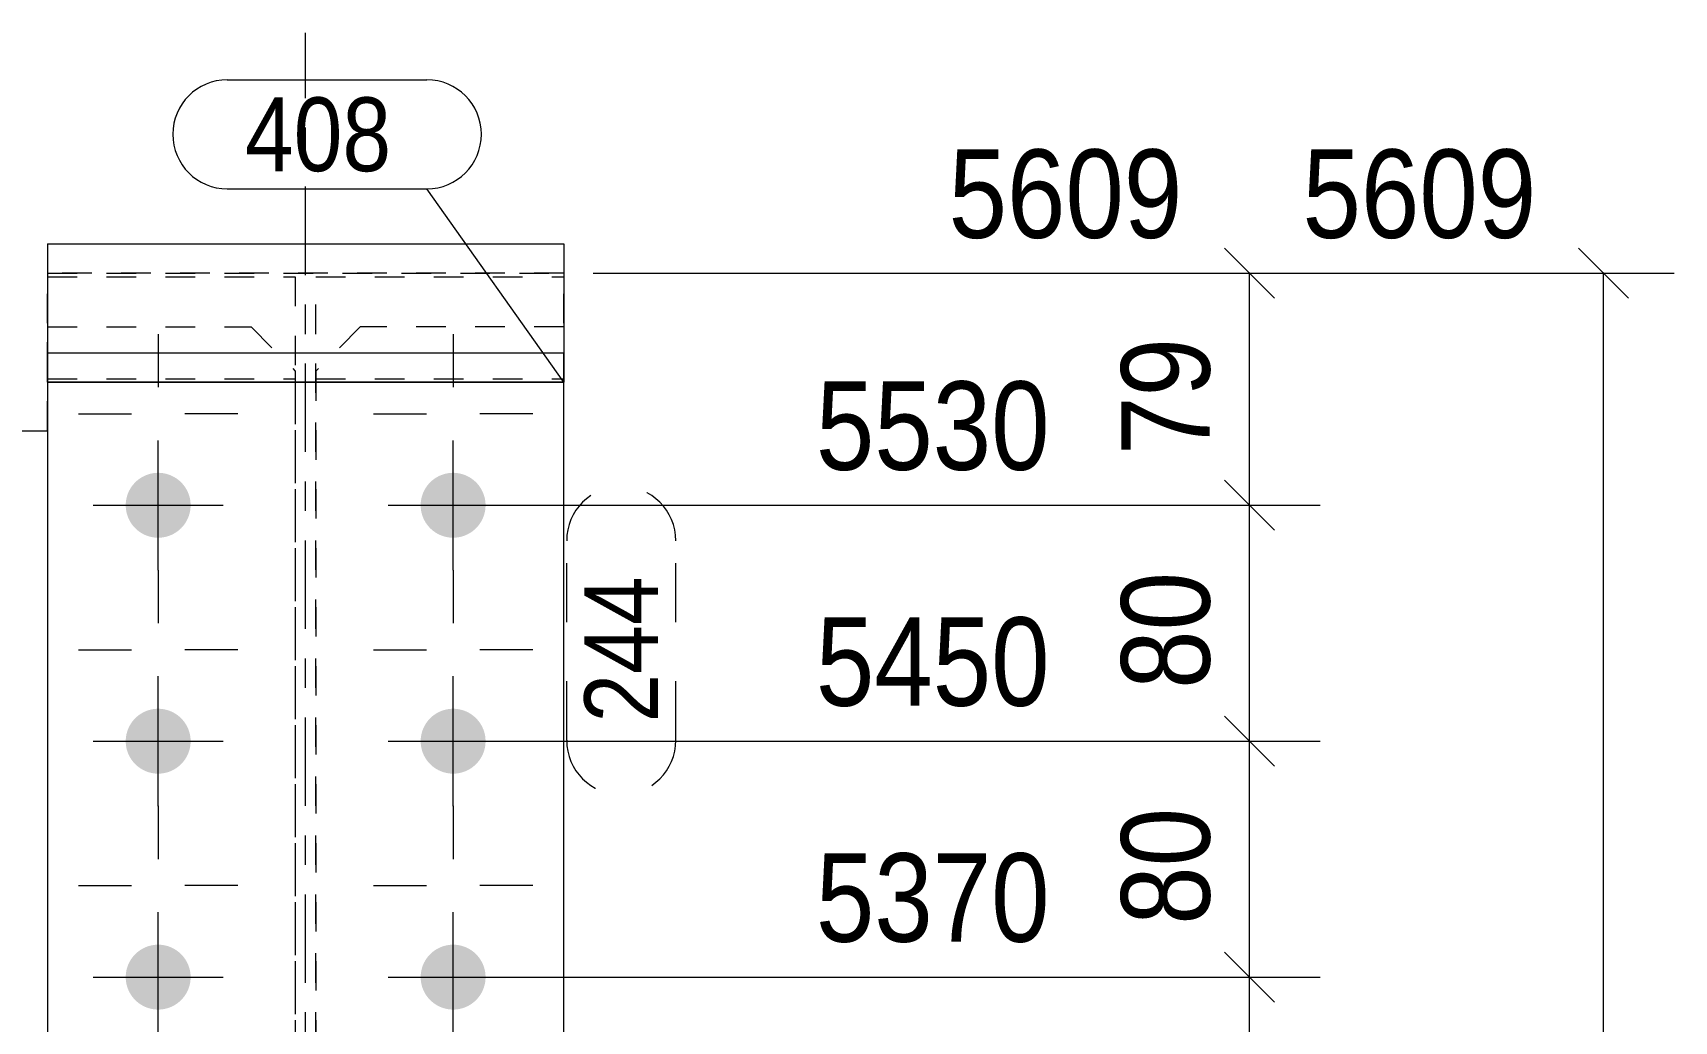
# Model space of a CAD drawing. Header units: millimetres. Extents: x 2 to 579, y 1 to 405.
# Drawn here: x 91.4 to 147.1, y 336.9 to 370.4 of the extents above; entities that cross this region are included whole.
import ezdxf

# ---------------------------------------------------------------- set-up
doc = ezdxf.new("R2010")
doc.units = ezdxf.units.MM
for name, pattern in [('XKITLINE00', [0]), ('XKITLINE01', [4, 1, -1, 1, -1]), ('XKITLINE02', [4, 2, -2]), ('XKITLINE03', [6, 3, -1, 1, -1])]:
    doc.linetypes.add(name, pattern=pattern)
for name, color, linetype, lineweight in [('Bolt', 3, 'Continuous', 0), ('Dimensions', 7, 'Continuous', 0), ('Part', 2, 'Continuous', 0), ('PartMark', 7, 'Continuous', 0)]:
    doc.layers.add(name, color=color, linetype=linetype, lineweight=lineweight)
doc.styles.add('ARIAL', font='ARIAL.TTF')

# ---------------------------------------------------------------- blocks, each defined once
blk = doc.blocks.new('*A16')
at = {"layer": 'Bolt', "color": 3, "linetype": 'XKITLINE00', "lineweight": 0}
for p, q in [((95.686, 360.179), (95.686, 358.381)), ((105.686, 360.179), (105.686, 358.381)), ((92.986, 357.479), (94.784, 357.479)), ((98.386, 357.479), (96.588, 357.479)), ((102.986, 357.479), (104.784, 357.479)), ((108.386, 357.479), (106.588, 357.479)), ((95.686, 354.779), (95.686, 356.577)), ((105.686, 354.779), (105.686, 356.577)), ((95.686, 352.179), (95.686, 350.381)), ((105.686, 352.179), (105.686, 350.381)), ((92.986, 349.479), (94.784, 349.479)), ((98.386, 349.479), (96.588, 349.479)), ((102.986, 349.479), (104.784, 349.479)), ((108.386, 349.479), (106.588, 349.479)), ((95.686, 346.779), (95.686, 348.577)), ((105.686, 346.779), (105.686, 348.577)), ((95.686, 344.179), (95.686, 342.381)), ((105.686, 344.179), (105.686, 342.381)), ((92.986, 341.479), (94.784, 341.479)), ((98.386, 341.479), (96.588, 341.479)), ((102.986, 341.479), (104.784, 341.479)), ((108.386, 341.479), (106.588, 341.479)), ((95.686, 338.779), (95.686, 340.577)), ((105.686, 338.779), (105.686, 340.577))]:
    blk.add_line(p, q, dxfattribs=at)
blk = doc.blocks.new('*A18')
at = {"layer": 'Bolt'}
for points in [[(94.586, 354.403), (94.587, 354.43), (94.589, 354.457), (94.591, 354.484), (94.594, 354.511), (94.598, 354.537), (94.602, 354.564), (94.607, 354.591), (94.612, 354.617), (94.619, 354.643), (94.626, 354.669), (94.633, 354.695), (94.641, 354.721), (94.65, 354.747), (94.659, 354.772), (94.669, 354.797), (94.68, 354.822), (94.691, 354.846), (94.703, 354.87), (94.716, 354.894), (94.729, 354.918), (94.742, 354.941), (94.756, 354.964), (94.771, 354.987), (94.786, 355.009), (94.802, 355.031), (94.819, 355.053), (94.835, 355.074), (94.853, 355.094), (94.871, 355.115), (94.889, 355.134), (94.908, 355.154), (94.927, 355.173), (94.947, 355.191), (94.967, 355.209), (94.988, 355.226), (95.009, 355.243), (95.03, 355.259), (95.052, 355.275), (95.075, 355.291), (95.097, 355.305), (95.12, 355.319), (95.144, 355.333), (95.167, 355.346), (95.191, 355.358), (95.215, 355.37), (95.24, 355.382), (95.265, 355.392), (95.29, 355.402), (95.315, 355.412), (95.341, 355.42), (95.366, 355.429), (95.392, 355.436), (95.418, 355.443), (95.445, 355.449), (95.471, 355.455), (95.498, 355.46), (95.524, 355.464), (95.551, 355.468), (95.578, 355.471), (95.605, 355.473), (95.632, 355.475), (95.659, 355.476), (95.686, 355.476), (95.713, 355.476), (95.74, 355.475), (95.767, 355.473), (95.794, 355.471), (95.82, 355.468), (95.847, 355.464), (95.874, 355.46), (95.9, 355.455), (95.927, 355.449), (95.953, 355.443), (95.979, 355.436), (96.005, 355.429), (96.031, 355.42), (96.056, 355.412), (96.082, 355.402), (96.107, 355.392), (96.131, 355.382), (96.156, 355.37), (96.18, 355.358), (96.204, 355.346), (96.228, 355.333), (96.251, 355.319), (96.274, 355.305), (96.297, 355.291), (96.319, 355.275), (96.341, 355.259), (96.362, 355.243), (96.384, 355.226), (96.404, 355.209), (96.424, 355.191), (96.444, 355.173), (96.464, 355.154), (96.482, 355.134), (96.501, 355.115), (96.519, 355.094), (96.536, 355.074), (96.553, 355.053), (96.569, 355.031), (96.585, 355.009), (96.6, 354.987), (96.615, 354.964), (96.629, 354.941), (96.643, 354.918), (96.656, 354.894), (96.668, 354.87), (96.68, 354.846), (96.691, 354.822), (96.702, 354.797), (96.712, 354.772), (96.721, 354.747), (96.73, 354.721), (96.738, 354.695), (96.746, 354.669), (96.753, 354.643), (96.759, 354.617), (96.765, 354.591), (96.77, 354.564), (96.774, 354.537), (96.777, 354.511), (96.78, 354.484), (96.783, 354.457), (96.784, 354.43), (96.785, 354.403), (96.786, 354.376), (96.785, 354.349), (96.784, 354.322), (96.783, 354.295), (96.78, 354.268), (96.777, 354.241), (96.774, 354.215), (96.77, 354.188), (96.765, 354.161), (96.759, 354.135), (96.753, 354.109), (96.746, 354.083), (96.738, 354.057), (96.73, 354.031), (96.721, 354.005), (96.712, 353.98), (96.702, 353.955), (96.691, 353.93), (96.68, 353.906), (96.668, 353.881), (96.656, 353.857), (96.643, 353.834), (96.629, 353.81), (96.615, 353.787), (96.6, 353.765), (96.585, 353.743), (96.569, 353.721), (96.553, 353.699), (96.536, 353.678), (96.519, 353.657), (96.501, 353.637), (96.482, 353.617), (96.464, 353.598), (96.444, 353.579), (96.424, 353.561), (96.404, 353.543), (96.384, 353.526), (96.362, 353.509), (96.341, 353.492), (96.319, 353.477), (96.297, 353.461), (96.274, 353.447), (96.251, 353.432), (96.228, 353.419), (96.204, 353.406), (96.18, 353.393), (96.156, 353.382), (96.131, 353.37), (96.107, 353.36), (96.082, 353.35), (96.056, 353.34), (96.031, 353.331), (96.005, 353.323), (95.979, 353.316), (95.953, 353.309), (95.927, 353.303), (95.9, 353.297), (95.874, 353.292), (95.847, 353.288), (95.82, 353.284), (95.794, 353.281), (95.767, 353.279), (95.74, 353.277), (95.713, 353.276), (95.686, 353.276), (95.659, 353.276), (95.632, 353.277), (95.605, 353.279), (95.578, 353.281), (95.551, 353.284), (95.524, 353.288), (95.498, 353.292), (95.471, 353.297), (95.445, 353.303), (95.418, 353.309), (95.392, 353.316), (95.366, 353.323), (95.341, 353.331), (95.315, 353.34), (95.29, 353.35), (95.265, 353.36), (95.24, 353.37), (95.215, 353.382), (95.191, 353.393), (95.167, 353.406), (95.144, 353.419), (95.12, 353.432), (95.097, 353.447), (95.075, 353.461), (95.052, 353.477), (95.03, 353.492), (95.009, 353.509), (94.988, 353.526), (94.967, 353.543), (94.947, 353.561), (94.927, 353.579), (94.908, 353.598), (94.889, 353.617), (94.871, 353.637), (94.853, 353.657), (94.835, 353.678), (94.819, 353.699), (94.802, 353.721), (94.786, 353.743), (94.771, 353.765), (94.756, 353.787), (94.742, 353.81), (94.729, 353.834), (94.716, 353.857), (94.703, 353.881), (94.691, 353.906), (94.68, 353.93), (94.669, 353.955), (94.659, 353.98), (94.65, 354.005), (94.641, 354.031), (94.633, 354.057), (94.626, 354.083), (94.619, 354.109), (94.612, 354.135), (94.607, 354.161), (94.602, 354.188), (94.598, 354.215), (94.594, 354.241), (94.591, 354.268), (94.589, 354.295), (94.587, 354.322), (94.586, 354.349), (94.586, 354.376)], [(104.586, 354.403), (104.587, 354.43), (104.589, 354.457), (104.591, 354.484), (104.594, 354.511), (104.598, 354.537), (104.602, 354.564), (104.607, 354.591), (104.612, 354.617), (104.619, 354.643), (104.626, 354.669), (104.633, 354.695), (104.641, 354.721), (104.65, 354.747), (104.659, 354.772), (104.669, 354.797), (104.68, 354.822), (104.691, 354.846), (104.703, 354.87), (104.716, 354.894), (104.729, 354.918), (104.742, 354.941), (104.756, 354.964), (104.771, 354.987), (104.786, 355.009), (104.802, 355.031), (104.819, 355.053), (104.835, 355.074), (104.853, 355.094), (104.871, 355.115), (104.889, 355.134), (104.908, 355.154), (104.927, 355.173), (104.947, 355.191), (104.967, 355.209), (104.988, 355.226), (105.009, 355.243), (105.03, 355.259), (105.052, 355.275), (105.075, 355.291), (105.097, 355.305), (105.12, 355.319), (105.144, 355.333), (105.167, 355.346), (105.191, 355.358), (105.215, 355.37), (105.24, 355.382), (105.265, 355.392), (105.29, 355.402), (105.315, 355.412), (105.341, 355.42), (105.366, 355.429), (105.392, 355.436), (105.418, 355.443), (105.445, 355.449), (105.471, 355.455), (105.498, 355.46), (105.524, 355.464), (105.551, 355.468), (105.578, 355.471), (105.605, 355.473), (105.632, 355.475), (105.659, 355.476), (105.686, 355.476), (105.713, 355.476), (105.74, 355.475), (105.767, 355.473), (105.794, 355.471), (105.82, 355.468), (105.847, 355.464), (105.874, 355.46), (105.9, 355.455), (105.927, 355.449), (105.953, 355.443), (105.979, 355.436), (106.005, 355.429), (106.031, 355.42), (106.056, 355.412), (106.082, 355.402), (106.107, 355.392), (106.131, 355.382), (106.156, 355.37), (106.18, 355.358), (106.204, 355.346), (106.228, 355.333), (106.251, 355.319), (106.274, 355.305), (106.297, 355.291), (106.319, 355.275), (106.341, 355.259), (106.362, 355.243), (106.384, 355.226), (106.404, 355.209), (106.424, 355.191), (106.444, 355.173), (106.464, 355.154), (106.482, 355.134), (106.501, 355.115), (106.519, 355.094), (106.536, 355.074), (106.553, 355.053), (106.569, 355.031), (106.585, 355.009), (106.6, 354.987), (106.615, 354.964), (106.629, 354.941), (106.643, 354.918), (106.656, 354.894), (106.668, 354.87), (106.68, 354.846), (106.691, 354.822), (106.702, 354.797), (106.712, 354.772), (106.721, 354.747), (106.73, 354.721), (106.738, 354.695), (106.746, 354.669), (106.753, 354.643), (106.759, 354.617), (106.765, 354.591), (106.77, 354.564), (106.774, 354.537), (106.777, 354.511), (106.78, 354.484), (106.783, 354.457), (106.784, 354.43), (106.785, 354.403), (106.786, 354.376), (106.785, 354.349), (106.784, 354.322), (106.783, 354.295), (106.78, 354.268), (106.777, 354.241), (106.774, 354.215), (106.77, 354.188), (106.765, 354.161), (106.759, 354.135), (106.753, 354.109), (106.746, 354.083), (106.738, 354.057), (106.73, 354.031), (106.721, 354.005), (106.712, 353.98), (106.702, 353.955), (106.691, 353.93), (106.68, 353.906), (106.668, 353.881), (106.656, 353.857), (106.643, 353.834), (106.629, 353.81), (106.615, 353.787), (106.6, 353.765), (106.585, 353.743), (106.569, 353.721), (106.553, 353.699), (106.536, 353.678), (106.519, 353.657), (106.501, 353.637), (106.482, 353.617), (106.464, 353.598), (106.444, 353.579), (106.424, 353.561), (106.404, 353.543), (106.384, 353.526), (106.362, 353.509), (106.341, 353.492), (106.319, 353.477), (106.297, 353.461), (106.274, 353.447), (106.251, 353.432), (106.228, 353.419), (106.204, 353.406), (106.18, 353.393), (106.156, 353.382), (106.131, 353.37), (106.107, 353.36), (106.082, 353.35), (106.056, 353.34), (106.031, 353.331), (106.005, 353.323), (105.979, 353.316), (105.953, 353.309), (105.927, 353.303), (105.9, 353.297), (105.874, 353.292), (105.847, 353.288), (105.82, 353.284), (105.794, 353.281), (105.767, 353.279), (105.74, 353.277), (105.713, 353.276), (105.686, 353.276), (105.659, 353.276), (105.632, 353.277), (105.605, 353.279), (105.578, 353.281), (105.551, 353.284), (105.524, 353.288), (105.498, 353.292), (105.471, 353.297), (105.445, 353.303), (105.418, 353.309), (105.392, 353.316), (105.366, 353.323), (105.341, 353.331), (105.315, 353.34), (105.29, 353.35), (105.265, 353.36), (105.24, 353.37), (105.215, 353.382), (105.191, 353.393), (105.167, 353.406), (105.144, 353.419), (105.12, 353.432), (105.097, 353.447), (105.075, 353.461), (105.052, 353.477), (105.03, 353.492), (105.009, 353.509), (104.988, 353.526), (104.967, 353.543), (104.947, 353.561), (104.927, 353.579), (104.908, 353.598), (104.889, 353.617), (104.871, 353.637), (104.853, 353.657), (104.835, 353.678), (104.819, 353.699), (104.802, 353.721), (104.786, 353.743), (104.771, 353.765), (104.756, 353.787), (104.742, 353.81), (104.729, 353.834), (104.716, 353.857), (104.703, 353.881), (104.691, 353.906), (104.68, 353.93), (104.669, 353.955), (104.659, 353.98), (104.65, 354.005), (104.641, 354.031), (104.633, 354.057), (104.626, 354.083), (104.619, 354.109), (104.612, 354.135), (104.607, 354.161), (104.602, 354.188), (104.598, 354.215), (104.594, 354.241), (104.591, 354.268), (104.589, 354.295), (104.587, 354.322), (104.586, 354.349), (104.586, 354.376)], [(94.586, 346.403), (94.587, 346.43), (94.589, 346.457), (94.591, 346.484), (94.594, 346.511), (94.598, 346.537), (94.602, 346.564), (94.607, 346.591), (94.612, 346.617), (94.619, 346.643), (94.626, 346.669), (94.633, 346.695), (94.641, 346.721), (94.65, 346.747), (94.659, 346.772), (94.669, 346.797), (94.68, 346.822), (94.691, 346.846), (94.703, 346.87), (94.716, 346.894), (94.729, 346.918), (94.742, 346.941), (94.756, 346.964), (94.771, 346.987), (94.786, 347.009), (94.802, 347.031), (94.819, 347.053), (94.835, 347.074), (94.853, 347.094), (94.871, 347.115), (94.889, 347.134), (94.908, 347.154), (94.927, 347.173), (94.947, 347.191), (94.967, 347.209), (94.988, 347.226), (95.009, 347.243), (95.03, 347.259), (95.052, 347.275), (95.075, 347.291), (95.097, 347.305), (95.12, 347.319), (95.144, 347.333), (95.167, 347.346), (95.191, 347.358), (95.215, 347.37), (95.24, 347.382), (95.265, 347.392), (95.29, 347.402), (95.315, 347.412), (95.341, 347.42), (95.366, 347.429), (95.392, 347.436), (95.418, 347.443), (95.445, 347.449), (95.471, 347.455), (95.498, 347.46), (95.524, 347.464), (95.551, 347.468), (95.578, 347.471), (95.605, 347.473), (95.632, 347.475), (95.659, 347.476), (95.686, 347.476), (95.713, 347.476), (95.74, 347.475), (95.767, 347.473), (95.794, 347.471), (95.82, 347.468), (95.847, 347.464), (95.874, 347.46), (95.9, 347.455), (95.927, 347.449), (95.953, 347.443), (95.979, 347.436), (96.005, 347.429), (96.031, 347.42), (96.056, 347.412), (96.082, 347.402), (96.107, 347.392), (96.131, 347.382), (96.156, 347.37), (96.18, 347.358), (96.204, 347.346), (96.228, 347.333), (96.251, 347.319), (96.274, 347.305), (96.297, 347.291), (96.319, 347.275), (96.341, 347.259), (96.362, 347.243), (96.384, 347.226), (96.404, 347.209), (96.424, 347.191), (96.444, 347.173), (96.464, 347.154), (96.482, 347.134), (96.501, 347.115), (96.519, 347.094), (96.536, 347.074), (96.553, 347.053), (96.569, 347.031), (96.585, 347.009), (96.6, 346.987), (96.615, 346.964), (96.629, 346.941), (96.643, 346.918), (96.656, 346.894), (96.668, 346.87), (96.68, 346.846), (96.691, 346.822), (96.702, 346.797), (96.712, 346.772), (96.721, 346.747), (96.73, 346.721), (96.738, 346.695), (96.746, 346.669), (96.753, 346.643), (96.759, 346.617), (96.765, 346.591), (96.77, 346.564), (96.774, 346.537), (96.777, 346.511), (96.78, 346.484), (96.783, 346.457), (96.784, 346.43), (96.785, 346.403), (96.786, 346.376), (96.785, 346.349), (96.784, 346.322), (96.783, 346.295), (96.78, 346.268), (96.777, 346.241), (96.774, 346.215), (96.77, 346.188), (96.765, 346.161), (96.759, 346.135), (96.753, 346.109), (96.746, 346.083), (96.738, 346.057), (96.73, 346.031), (96.721, 346.005), (96.712, 345.98), (96.702, 345.955), (96.691, 345.93), (96.68, 345.906), (96.668, 345.881), (96.656, 345.857), (96.643, 345.834), (96.629, 345.81), (96.615, 345.787), (96.6, 345.765), (96.585, 345.743), (96.569, 345.721), (96.553, 345.699), (96.536, 345.678), (96.519, 345.657), (96.501, 345.637), (96.482, 345.617), (96.464, 345.598), (96.444, 345.579), (96.424, 345.561), (96.404, 345.543), (96.384, 345.526), (96.362, 345.509), (96.341, 345.492), (96.319, 345.477), (96.297, 345.461), (96.274, 345.447), (96.251, 345.432), (96.228, 345.419), (96.204, 345.406), (96.18, 345.393), (96.156, 345.382), (96.131, 345.37), (96.107, 345.36), (96.082, 345.35), (96.056, 345.34), (96.031, 345.331), (96.005, 345.323), (95.979, 345.316), (95.953, 345.309), (95.927, 345.303), (95.9, 345.297), (95.874, 345.292), (95.847, 345.288), (95.82, 345.284), (95.794, 345.281), (95.767, 345.279), (95.74, 345.277), (95.713, 345.276), (95.686, 345.276), (95.659, 345.276), (95.632, 345.277), (95.605, 345.279), (95.578, 345.281), (95.551, 345.284), (95.524, 345.288), (95.498, 345.292), (95.471, 345.297), (95.445, 345.303), (95.418, 345.309), (95.392, 345.316), (95.366, 345.323), (95.341, 345.331), (95.315, 345.34), (95.29, 345.35), (95.265, 345.36), (95.24, 345.37), (95.215, 345.382), (95.191, 345.393), (95.167, 345.406), (95.144, 345.419), (95.12, 345.432), (95.097, 345.447), (95.075, 345.461), (95.052, 345.477), (95.03, 345.492), (95.009, 345.509), (94.988, 345.526), (94.967, 345.543), (94.947, 345.561), (94.927, 345.579), (94.908, 345.598), (94.889, 345.617), (94.871, 345.637), (94.853, 345.657), (94.835, 345.678), (94.819, 345.699), (94.802, 345.721), (94.786, 345.743), (94.771, 345.765), (94.756, 345.787), (94.742, 345.81), (94.729, 345.834), (94.716, 345.857), (94.703, 345.881), (94.691, 345.906), (94.68, 345.93), (94.669, 345.955), (94.659, 345.98), (94.65, 346.005), (94.641, 346.031), (94.633, 346.057), (94.626, 346.083), (94.619, 346.109), (94.612, 346.135), (94.607, 346.161), (94.602, 346.188), (94.598, 346.215), (94.594, 346.241), (94.591, 346.268), (94.589, 346.295), (94.587, 346.322), (94.586, 346.349), (94.586, 346.376)], [(104.586, 346.403), (104.587, 346.43), (104.589, 346.457), (104.591, 346.484), (104.594, 346.511), (104.598, 346.537), (104.602, 346.564), (104.607, 346.591), (104.612, 346.617), (104.619, 346.643), (104.626, 346.669), (104.633, 346.695), (104.641, 346.721), (104.65, 346.747), (104.659, 346.772), (104.669, 346.797), (104.68, 346.822), (104.691, 346.846), (104.703, 346.87), (104.716, 346.894), (104.729, 346.918), (104.742, 346.941), (104.756, 346.964), (104.771, 346.987), (104.786, 347.009), (104.802, 347.031), (104.819, 347.053), (104.835, 347.074), (104.853, 347.094), (104.871, 347.115), (104.889, 347.134), (104.908, 347.154), (104.927, 347.173), (104.947, 347.191), (104.967, 347.209), (104.988, 347.226), (105.009, 347.243), (105.03, 347.259), (105.052, 347.275), (105.075, 347.291), (105.097, 347.305), (105.12, 347.319), (105.144, 347.333), (105.167, 347.346), (105.191, 347.358), (105.215, 347.37), (105.24, 347.382), (105.265, 347.392), (105.29, 347.402), (105.315, 347.412), (105.341, 347.42), (105.366, 347.429), (105.392, 347.436), (105.418, 347.443), (105.445, 347.449), (105.471, 347.455), (105.498, 347.46), (105.524, 347.464), (105.551, 347.468), (105.578, 347.471), (105.605, 347.473), (105.632, 347.475), (105.659, 347.476), (105.686, 347.476), (105.713, 347.476), (105.74, 347.475), (105.767, 347.473), (105.794, 347.471), (105.82, 347.468), (105.847, 347.464), (105.874, 347.46), (105.9, 347.455), (105.927, 347.449), (105.953, 347.443), (105.979, 347.436), (106.005, 347.429), (106.031, 347.42), (106.056, 347.412), (106.082, 347.402), (106.107, 347.392), (106.131, 347.382), (106.156, 347.37), (106.18, 347.358), (106.204, 347.346), (106.228, 347.333), (106.251, 347.319), (106.274, 347.305), (106.297, 347.291), (106.319, 347.275), (106.341, 347.259), (106.362, 347.243), (106.384, 347.226), (106.404, 347.209), (106.424, 347.191), (106.444, 347.173), (106.464, 347.154), (106.482, 347.134), (106.501, 347.115), (106.519, 347.094), (106.536, 347.074), (106.553, 347.053), (106.569, 347.031), (106.585, 347.009), (106.6, 346.987), (106.615, 346.964), (106.629, 346.941), (106.643, 346.918), (106.656, 346.894), (106.668, 346.87), (106.68, 346.846), (106.691, 346.822), (106.702, 346.797), (106.712, 346.772), (106.721, 346.747), (106.73, 346.721), (106.738, 346.695), (106.746, 346.669), (106.753, 346.643), (106.759, 346.617), (106.765, 346.591), (106.77, 346.564), (106.774, 346.537), (106.777, 346.511), (106.78, 346.484), (106.783, 346.457), (106.784, 346.43), (106.785, 346.403), (106.786, 346.376), (106.785, 346.349), (106.784, 346.322), (106.783, 346.295), (106.78, 346.268), (106.777, 346.241), (106.774, 346.215), (106.77, 346.188), (106.765, 346.161), (106.759, 346.135), (106.753, 346.109), (106.746, 346.083), (106.738, 346.057), (106.73, 346.031), (106.721, 346.005), (106.712, 345.98), (106.702, 345.955), (106.691, 345.93), (106.68, 345.906), (106.668, 345.881), (106.656, 345.857), (106.643, 345.834), (106.629, 345.81), (106.615, 345.787), (106.6, 345.765), (106.585, 345.743), (106.569, 345.721), (106.553, 345.699), (106.536, 345.678), (106.519, 345.657), (106.501, 345.637), (106.482, 345.617), (106.464, 345.598), (106.444, 345.579), (106.424, 345.561), (106.404, 345.543), (106.384, 345.526), (106.362, 345.509), (106.341, 345.492), (106.319, 345.477), (106.297, 345.461), (106.274, 345.447), (106.251, 345.432), (106.228, 345.419), (106.204, 345.406), (106.18, 345.393), (106.156, 345.382), (106.131, 345.37), (106.107, 345.36), (106.082, 345.35), (106.056, 345.34), (106.031, 345.331), (106.005, 345.323), (105.979, 345.316), (105.953, 345.309), (105.927, 345.303), (105.9, 345.297), (105.874, 345.292), (105.847, 345.288), (105.82, 345.284), (105.794, 345.281), (105.767, 345.279), (105.74, 345.277), (105.713, 345.276), (105.686, 345.276), (105.659, 345.276), (105.632, 345.277), (105.605, 345.279), (105.578, 345.281), (105.551, 345.284), (105.524, 345.288), (105.498, 345.292), (105.471, 345.297), (105.445, 345.303), (105.418, 345.309), (105.392, 345.316), (105.366, 345.323), (105.341, 345.331), (105.315, 345.34), (105.29, 345.35), (105.265, 345.36), (105.24, 345.37), (105.215, 345.382), (105.191, 345.393), (105.167, 345.406), (105.144, 345.419), (105.12, 345.432), (105.097, 345.447), (105.075, 345.461), (105.052, 345.477), (105.03, 345.492), (105.009, 345.509), (104.988, 345.526), (104.967, 345.543), (104.947, 345.561), (104.927, 345.579), (104.908, 345.598), (104.889, 345.617), (104.871, 345.637), (104.853, 345.657), (104.835, 345.678), (104.819, 345.699), (104.802, 345.721), (104.786, 345.743), (104.771, 345.765), (104.756, 345.787), (104.742, 345.81), (104.729, 345.834), (104.716, 345.857), (104.703, 345.881), (104.691, 345.906), (104.68, 345.93), (104.669, 345.955), (104.659, 345.98), (104.65, 346.005), (104.641, 346.031), (104.633, 346.057), (104.626, 346.083), (104.619, 346.109), (104.612, 346.135), (104.607, 346.161), (104.602, 346.188), (104.598, 346.215), (104.594, 346.241), (104.591, 346.268), (104.589, 346.295), (104.587, 346.322), (104.586, 346.349), (104.586, 346.376)], [(94.586, 338.403), (94.587, 338.43), (94.589, 338.457), (94.591, 338.484), (94.594, 338.511), (94.598, 338.537), (94.602, 338.564), (94.607, 338.591), (94.612, 338.617), (94.619, 338.643), (94.626, 338.669), (94.633, 338.695), (94.641, 338.721), (94.65, 338.747), (94.659, 338.772), (94.669, 338.797), (94.68, 338.822), (94.691, 338.846), (94.703, 338.87), (94.716, 338.894), (94.729, 338.918), (94.742, 338.941), (94.756, 338.964), (94.771, 338.987), (94.786, 339.009), (94.802, 339.031), (94.819, 339.053), (94.835, 339.074), (94.853, 339.094), (94.871, 339.115), (94.889, 339.134), (94.908, 339.154), (94.927, 339.173), (94.947, 339.191), (94.967, 339.209), (94.988, 339.226), (95.009, 339.243), (95.03, 339.259), (95.052, 339.275), (95.075, 339.291), (95.097, 339.305), (95.12, 339.319), (95.144, 339.333), (95.167, 339.346), (95.191, 339.358), (95.215, 339.37), (95.24, 339.382), (95.265, 339.392), (95.29, 339.402), (95.315, 339.412), (95.341, 339.42), (95.366, 339.429), (95.392, 339.436), (95.418, 339.443), (95.445, 339.449), (95.471, 339.455), (95.498, 339.46), (95.524, 339.464), (95.551, 339.468), (95.578, 339.471), (95.605, 339.473), (95.632, 339.475), (95.659, 339.476), (95.686, 339.476), (95.713, 339.476), (95.74, 339.475), (95.767, 339.473), (95.794, 339.471), (95.82, 339.468), (95.847, 339.464), (95.874, 339.46), (95.9, 339.455), (95.927, 339.449), (95.953, 339.443), (95.979, 339.436), (96.005, 339.429), (96.031, 339.42), (96.056, 339.412), (96.082, 339.402), (96.107, 339.392), (96.131, 339.382), (96.156, 339.37), (96.18, 339.358), (96.204, 339.346), (96.228, 339.333), (96.251, 339.319), (96.274, 339.305), (96.297, 339.291), (96.319, 339.275), (96.341, 339.259), (96.362, 339.243), (96.384, 339.226), (96.404, 339.209), (96.424, 339.191), (96.444, 339.173), (96.464, 339.154), (96.482, 339.134), (96.501, 339.115), (96.519, 339.094), (96.536, 339.074), (96.553, 339.053), (96.569, 339.031), (96.585, 339.009), (96.6, 338.987), (96.615, 338.964), (96.629, 338.941), (96.643, 338.918), (96.656, 338.894), (96.668, 338.87), (96.68, 338.846), (96.691, 338.822), (96.702, 338.797), (96.712, 338.772), (96.721, 338.747), (96.73, 338.721), (96.738, 338.695), (96.746, 338.669), (96.753, 338.643), (96.759, 338.617), (96.765, 338.591), (96.77, 338.564), (96.774, 338.537), (96.777, 338.511), (96.78, 338.484), (96.783, 338.457), (96.784, 338.43), (96.785, 338.403), (96.786, 338.376), (96.785, 338.349), (96.784, 338.322), (96.783, 338.295), (96.78, 338.268), (96.777, 338.241), (96.774, 338.215), (96.77, 338.188), (96.765, 338.161), (96.759, 338.135), (96.753, 338.109), (96.746, 338.083), (96.738, 338.057), (96.73, 338.031), (96.721, 338.005), (96.712, 337.98), (96.702, 337.955), (96.691, 337.93), (96.68, 337.906), (96.668, 337.881), (96.656, 337.857), (96.643, 337.834), (96.629, 337.81), (96.615, 337.787), (96.6, 337.765), (96.585, 337.743), (96.569, 337.721), (96.553, 337.699), (96.536, 337.678), (96.519, 337.657), (96.501, 337.637), (96.482, 337.617), (96.464, 337.598), (96.444, 337.579), (96.424, 337.561), (96.404, 337.543), (96.384, 337.526), (96.362, 337.509), (96.341, 337.492), (96.319, 337.477), (96.297, 337.461), (96.274, 337.447), (96.251, 337.432), (96.228, 337.419), (96.204, 337.406), (96.18, 337.393), (96.156, 337.382), (96.131, 337.37), (96.107, 337.36), (96.082, 337.35), (96.056, 337.34), (96.031, 337.331), (96.005, 337.323), (95.979, 337.316), (95.953, 337.309), (95.927, 337.303), (95.9, 337.297), (95.874, 337.292), (95.847, 337.288), (95.82, 337.284), (95.794, 337.281), (95.767, 337.279), (95.74, 337.277), (95.713, 337.276), (95.686, 337.276), (95.659, 337.276), (95.632, 337.277), (95.605, 337.279), (95.578, 337.281), (95.551, 337.284), (95.524, 337.288), (95.498, 337.292), (95.471, 337.297), (95.445, 337.303), (95.418, 337.309), (95.392, 337.316), (95.366, 337.323), (95.341, 337.331), (95.315, 337.34), (95.29, 337.35), (95.265, 337.36), (95.24, 337.37), (95.215, 337.382), (95.191, 337.393), (95.167, 337.406), (95.144, 337.419), (95.12, 337.432), (95.097, 337.447), (95.075, 337.461), (95.052, 337.477), (95.03, 337.492), (95.009, 337.509), (94.988, 337.526), (94.967, 337.543), (94.947, 337.561), (94.927, 337.579), (94.908, 337.598), (94.889, 337.617), (94.871, 337.637), (94.853, 337.657), (94.835, 337.678), (94.819, 337.699), (94.802, 337.721), (94.786, 337.743), (94.771, 337.765), (94.756, 337.787), (94.742, 337.81), (94.729, 337.834), (94.716, 337.857), (94.703, 337.881), (94.691, 337.906), (94.68, 337.93), (94.669, 337.955), (94.659, 337.98), (94.65, 338.005), (94.641, 338.031), (94.633, 338.057), (94.626, 338.083), (94.619, 338.109), (94.612, 338.135), (94.607, 338.161), (94.602, 338.188), (94.598, 338.215), (94.594, 338.241), (94.591, 338.268), (94.589, 338.295), (94.587, 338.322), (94.586, 338.349), (94.586, 338.376)], [(104.586, 338.403), (104.587, 338.43), (104.589, 338.457), (104.591, 338.484), (104.594, 338.511), (104.598, 338.537), (104.602, 338.564), (104.607, 338.591), (104.612, 338.617), (104.619, 338.643), (104.626, 338.669), (104.633, 338.695), (104.641, 338.721), (104.65, 338.747), (104.659, 338.772), (104.669, 338.797), (104.68, 338.822), (104.691, 338.846), (104.703, 338.87), (104.716, 338.894), (104.729, 338.918), (104.742, 338.941), (104.756, 338.964), (104.771, 338.987), (104.786, 339.009), (104.802, 339.031), (104.819, 339.053), (104.835, 339.074), (104.853, 339.094), (104.871, 339.115), (104.889, 339.134), (104.908, 339.154), (104.927, 339.173), (104.947, 339.191), (104.967, 339.209), (104.988, 339.226), (105.009, 339.243), (105.03, 339.259), (105.052, 339.275), (105.075, 339.291), (105.097, 339.305), (105.12, 339.319), (105.144, 339.333), (105.167, 339.346), (105.191, 339.358), (105.215, 339.37), (105.24, 339.382), (105.265, 339.392), (105.29, 339.402), (105.315, 339.412), (105.341, 339.42), (105.366, 339.429), (105.392, 339.436), (105.418, 339.443), (105.445, 339.449), (105.471, 339.455), (105.498, 339.46), (105.524, 339.464), (105.551, 339.468), (105.578, 339.471), (105.605, 339.473), (105.632, 339.475), (105.659, 339.476), (105.686, 339.476), (105.713, 339.476), (105.74, 339.475), (105.767, 339.473), (105.794, 339.471), (105.82, 339.468), (105.847, 339.464), (105.874, 339.46), (105.9, 339.455), (105.927, 339.449), (105.953, 339.443), (105.979, 339.436), (106.005, 339.429), (106.031, 339.42), (106.056, 339.412), (106.082, 339.402), (106.107, 339.392), (106.131, 339.382), (106.156, 339.37), (106.18, 339.358), (106.204, 339.346), (106.228, 339.333), (106.251, 339.319), (106.274, 339.305), (106.297, 339.291), (106.319, 339.275), (106.341, 339.259), (106.362, 339.243), (106.384, 339.226), (106.404, 339.209), (106.424, 339.191), (106.444, 339.173), (106.464, 339.154), (106.482, 339.134), (106.501, 339.115), (106.519, 339.094), (106.536, 339.074), (106.553, 339.053), (106.569, 339.031), (106.585, 339.009), (106.6, 338.987), (106.615, 338.964), (106.629, 338.941), (106.643, 338.918), (106.656, 338.894), (106.668, 338.87), (106.68, 338.846), (106.691, 338.822), (106.702, 338.797), (106.712, 338.772), (106.721, 338.747), (106.73, 338.721), (106.738, 338.695), (106.746, 338.669), (106.753, 338.643), (106.759, 338.617), (106.765, 338.591), (106.77, 338.564), (106.774, 338.537), (106.777, 338.511), (106.78, 338.484), (106.783, 338.457), (106.784, 338.43), (106.785, 338.403), (106.786, 338.376), (106.785, 338.349), (106.784, 338.322), (106.783, 338.295), (106.78, 338.268), (106.777, 338.241), (106.774, 338.215), (106.77, 338.188), (106.765, 338.161), (106.759, 338.135), (106.753, 338.109), (106.746, 338.083), (106.738, 338.057), (106.73, 338.031), (106.721, 338.005), (106.712, 337.98), (106.702, 337.955), (106.691, 337.93), (106.68, 337.906), (106.668, 337.881), (106.656, 337.857), (106.643, 337.834), (106.629, 337.81), (106.615, 337.787), (106.6, 337.765), (106.585, 337.743), (106.569, 337.721), (106.553, 337.699), (106.536, 337.678), (106.519, 337.657), (106.501, 337.637), (106.482, 337.617), (106.464, 337.598), (106.444, 337.579), (106.424, 337.561), (106.404, 337.543), (106.384, 337.526), (106.362, 337.509), (106.341, 337.492), (106.319, 337.477), (106.297, 337.461), (106.274, 337.447), (106.251, 337.432), (106.228, 337.419), (106.204, 337.406), (106.18, 337.393), (106.156, 337.382), (106.131, 337.37), (106.107, 337.36), (106.082, 337.35), (106.056, 337.34), (106.031, 337.331), (106.005, 337.323), (105.979, 337.316), (105.953, 337.309), (105.927, 337.303), (105.9, 337.297), (105.874, 337.292), (105.847, 337.288), (105.82, 337.284), (105.794, 337.281), (105.767, 337.279), (105.74, 337.277), (105.713, 337.276), (105.686, 337.276), (105.659, 337.276), (105.632, 337.277), (105.605, 337.279), (105.578, 337.281), (105.551, 337.284), (105.524, 337.288), (105.498, 337.292), (105.471, 337.297), (105.445, 337.303), (105.418, 337.309), (105.392, 337.316), (105.366, 337.323), (105.341, 337.331), (105.315, 337.34), (105.29, 337.35), (105.265, 337.36), (105.24, 337.37), (105.215, 337.382), (105.191, 337.393), (105.167, 337.406), (105.144, 337.419), (105.12, 337.432), (105.097, 337.447), (105.075, 337.461), (105.052, 337.477), (105.03, 337.492), (105.009, 337.509), (104.988, 337.526), (104.967, 337.543), (104.947, 337.561), (104.927, 337.579), (104.908, 337.598), (104.889, 337.617), (104.871, 337.637), (104.853, 337.657), (104.835, 337.678), (104.819, 337.699), (104.802, 337.721), (104.786, 337.743), (104.771, 337.765), (104.756, 337.787), (104.742, 337.81), (104.729, 337.834), (104.716, 337.857), (104.703, 337.881), (104.691, 337.906), (104.68, 337.93), (104.669, 337.955), (104.659, 337.98), (104.65, 338.005), (104.641, 338.031), (104.633, 338.057), (104.626, 338.083), (104.619, 338.109), (104.612, 338.135), (104.607, 338.161), (104.602, 338.188), (104.598, 338.215), (104.594, 338.241), (104.591, 338.268), (104.589, 338.295), (104.587, 338.322), (104.586, 338.349), (104.586, 338.376)]]:
    blk.add_hatch(color=3, dxfattribs=at).paths.add_polyline_path(points, flags=17)
at = {"layer": 'Bolt', "color": 3, "linetype": 'XKITLINE00', "lineweight": 0}
for p, q in [((95.686, 352.176), (95.686, 356.576)), ((105.686, 352.176), (105.686, 356.576)), ((93.486, 354.376), (97.886, 354.376)), ((103.486, 354.376), (107.886, 354.376)), ((95.686, 344.176), (95.686, 348.576)), ((105.686, 344.176), (105.686, 348.576)), ((93.486, 346.376), (97.886, 346.376)), ((103.486, 346.376), (107.886, 346.376)), ((95.686, 336.176), (95.686, 340.576)), ((105.686, 336.176), (105.686, 340.576)), ((93.486, 338.376), (97.886, 338.376)), ((103.486, 338.376), (107.886, 338.376))]:
    blk.add_line(p, q, dxfattribs=at)
blk = doc.blocks.new('*A21')
at = {"layer": 'Part', "color": 7, "linetype": 'XKITLINE03', "lineweight": 0}
blk.add_line((100.686, 248.183), (100.686, 370.396), dxfattribs=at)
at = {"layer": 'Part', "color": 7, "linetype": 'XKITLINE01', "lineweight": 0}
for p, q in [((109.436, 362.241), (91.936, 362.241)), ((91.936, 358.55), (91.936, 362.241)), ((91.936, 362.125), (100.336, 362.125)), ((100.336, 362.125), (100.336, 248.183)), ((101.036, 248.183), (101.036, 362.125)), ((101.036, 362.125), (109.436, 362.125)), ((109.436, 358.55), (109.436, 362.241)), ((91.936, 358.666), (100.336, 358.666)), ((101.036, 358.666), (109.436, 358.666))]:
    blk.add_line(p, q, dxfattribs=at)
at = {"layer": 'Part', "color": 2, "linetype": 'XKITLINE00', "lineweight": 0}
for p, q in [((109.436, 358.55), (91.936, 358.55)), ((91.936, 358.55), (91.936, 248.183)), ((109.436, 248.183), (109.436, 358.55))]:
    blk.add_line(p, q, dxfattribs=at)
blk = doc.blocks.new('*A24')
at = {"layer": 'Part', "color": 2, "linetype": 'XKITLINE00', "lineweight": 0}
for p, q in [((91.936, 363.236), (91.936, 358.55)), ((91.936, 363.236), (109.436, 363.236)), ((109.436, 363.236), (109.436, 358.55)), ((91.936, 359.544), (109.436, 359.544)), ((91.936, 358.55), (109.436, 358.55))]:
    blk.add_line(p, q, dxfattribs=at)
at = {"layer": 'Part', "color": 7, "linetype": 'XKITLINE01', "lineweight": 0}
blk.add_line((91.936, 362.241), (109.436, 362.241), dxfattribs=at)
blk = doc.blocks.new('*A26')
at = {"layer": 'Part', "color": 7, "linetype": 'XKITLINE01', "lineweight": 0}
for p, q in [((102.536, 360.422), (101.036, 358.922)), ((109.436, 360.422), (102.536, 360.422)), ((109.436, 294.543), (109.436, 360.422)), ((101.036, 358.922), (101.036, 296.043))]:
    blk.add_line(p, q, dxfattribs=at)
blk = doc.blocks.new('*A27')
at = {"layer": 'Part', "color": 7, "linetype": 'XKITLINE01', "lineweight": 0}
for p, q in [((91.935, 356.901), (91.935, 360.422)), ((91.935, 360.422), (98.835, 360.422)), ((98.835, 360.422), (100.335, 358.922)), ((100.335, 358.922), (100.335, 296.043))]:
    blk.add_line(p, q, dxfattribs=at)
at = {"layer": 'Part', "color": 2, "linetype": 'XKITLINE00', "lineweight": 0}
blk.add_line((74.935, 356.901), (91.935, 356.901), dxfattribs=at)
blk = doc.blocks.new('*A82')
at = {"layer": 'Dimensions', "color": 7, "linetype": 'XKITLINE00', "lineweight": 0}
for p, q in [((143.837, 363.09), (145.534, 361.393)), ((110.436, 362.241), (147.086, 362.241)), ((144.686, 293.543), (144.686, 362.241))]:
    blk.add_line(p, q, dxfattribs=at)
at = {"layer": 'Dimensions', "color": 3}
blk.add_point((144.686, 362.241), dxfattribs=at)
at = {"layer": 'Dimensions', "color": 3, "style": 'ARIAL', "width": 0.85}
blk.add_text('5609', height=3, dxfattribs=at).set_placement((134.485, 363.441))
blk = doc.blocks.new('*A94')
at = {"layer": 'Dimensions', "color": 7, "linetype": 'XKITLINE00', "lineweight": 0}
for p, q in [((131.837, 339.224), (133.534, 337.527)), ((106.686, 338.376), (135.086, 338.376)), ((132.686, 330.376), (132.686, 338.376)), ((131.837, 331.224), (133.534, 329.527)), ((106.686, 330.376), (135.086, 330.376))]:
    blk.add_line(p, q, dxfattribs=at)
at = {"layer": 'Dimensions', "color": 3}
for p in [(132.686, 338.376), (132.686, 330.376)]:
    blk.add_point(p, dxfattribs=at)
at = {"layer": 'Dimensions', "color": 3, "style": 'ARIAL', "width": 0.85}
blk.add_text('5370', height=3, dxfattribs=at).set_placement((117.985, 339.576))
blk.add_text('80', height=3, rotation=90.0002, dxfattribs=at).set_placement((131.336, 332.151))
blk = doc.blocks.new('*A95')
at = {"layer": 'Dimensions', "color": 7, "linetype": 'XKITLINE00', "lineweight": 0}
for p, q in [((131.837, 347.224), (133.534, 345.527)), ((106.686, 346.376), (135.086, 346.376)), ((132.686, 338.376), (132.686, 346.376)), ((131.837, 339.224), (133.534, 337.527)), ((106.686, 338.376), (135.086, 338.376))]:
    blk.add_line(p, q, dxfattribs=at)
at = {"layer": 'Dimensions', "color": 3}
for p in [(132.686, 346.376), (132.686, 338.376)]:
    blk.add_point(p, dxfattribs=at)
at = {"layer": 'Dimensions', "color": 3, "style": 'ARIAL', "width": 0.85}
blk.add_text('5450', height=3, dxfattribs=at).set_placement((117.985, 347.576))
blk.add_text('80', height=3, rotation=90.0002, dxfattribs=at).set_placement((131.336, 340.151))
blk = doc.blocks.new('*A96')
at = {"layer": 'Dimensions', "color": 7, "linetype": 'XKITLINE00', "lineweight": 0}
for p, q in [((131.837, 355.224), (133.534, 353.527)), ((106.686, 354.376), (135.086, 354.376)), ((132.686, 346.376), (132.686, 354.376)), ((131.837, 347.224), (133.534, 345.527)), ((106.686, 346.376), (135.086, 346.376))]:
    blk.add_line(p, q, dxfattribs=at)
at = {"layer": 'Dimensions', "color": 3}
for p in [(132.686, 354.376), (132.686, 346.376)]:
    blk.add_point(p, dxfattribs=at)
at = {"layer": 'Dimensions', "color": 3, "style": 'ARIAL', "width": 0.85}
blk.add_text('5530', height=3, dxfattribs=at).set_placement((117.985, 355.576))
blk.add_text('80', height=3, rotation=90.0002, dxfattribs=at).set_placement((131.336, 348.151))
blk = doc.blocks.new('*A97')
at = {"layer": 'Dimensions', "color": 7, "linetype": 'XKITLINE00', "lineweight": 0}
for p, q in [((131.837, 363.09), (133.534, 361.393)), ((110.436, 362.241), (135.086, 362.241)), ((132.686, 354.376), (132.686, 362.241)), ((131.837, 355.224), (133.534, 353.527)), ((106.686, 354.376), (135.086, 354.376))]:
    blk.add_line(p, q, dxfattribs=at)
at = {"layer": 'Dimensions', "color": 3}
for p in [(132.686, 362.241), (132.686, 354.376)]:
    blk.add_point(p, dxfattribs=at)
at = {"layer": 'Dimensions', "color": 3, "style": 'ARIAL', "width": 0.85}
blk.add_text('5609', height=3, dxfattribs=at).set_placement((122.485, 363.441))
blk.add_text('79', height=3, rotation=90.0002, dxfattribs=at).set_placement((131.336, 356.084))
blk = doc.blocks.new('*A100')
at = {"layer": 'PartMark', "color": 7, "linetype": 'XKITLINE02', "lineweight": 0}
for p, q in [((109.536, 346.409), (109.536, 353.172)), ((113.236, 346.409), (113.236, 353.172))]:
    blk.add_line(p, q, dxfattribs=at)
for centre, start, end in [((111.386, 353.172), 0, 180), ((111.386, 346.409), 180, 0)]:
    blk.add_arc(centre, 1.85, start, end, dxfattribs=at)
at = {"layer": 'PartMark', "color": 3, "style": 'ARIAL', "width": 0.85}
blk.add_text('244', height=2.5, rotation=90.0002, dxfattribs=at).set_placement((112.636, 347.009))
blk = doc.blocks.new('*A102')
at = {"layer": 'PartMark', "color": 7, "linetype": 'XKITLINE00', "lineweight": 0}
for p, q in [((98.03, 368.804), (104.793, 368.804)), ((98.03, 365.104), (104.793, 365.104)), ((109.436, 358.55), (104.793, 365.104))]:
    blk.add_line(p, q, dxfattribs=at)
for centre, start, end in [((98.03, 366.954), 90, 270), ((104.793, 366.954), 270, 90)]:
    blk.add_arc(centre, 1.85, start, end, dxfattribs=at)
at = {"layer": 'PartMark', "color": 3, "style": 'ARIAL', "width": 0.85}
blk.add_text('408', height=2.5, dxfattribs=at).set_placement((98.63, 365.704))

msp = doc.modelspace()

# ---------------------------------------------------------------- block references
at = {"lineweight": 0}
for name in ['*A102', '*A82', '*A97', '*A24', '*A27', '*A16', '*A26', '*A96', '*A18', '*A100', '*A95', '*A94']:
    msp.add_blockref(name, (0, 0), dxfattribs=at)
at = {"layer": 'Part', "lineweight": 0}
msp.add_blockref('*A21', (0, 0), dxfattribs=at)

doc.saveas('drawing.dxf')
